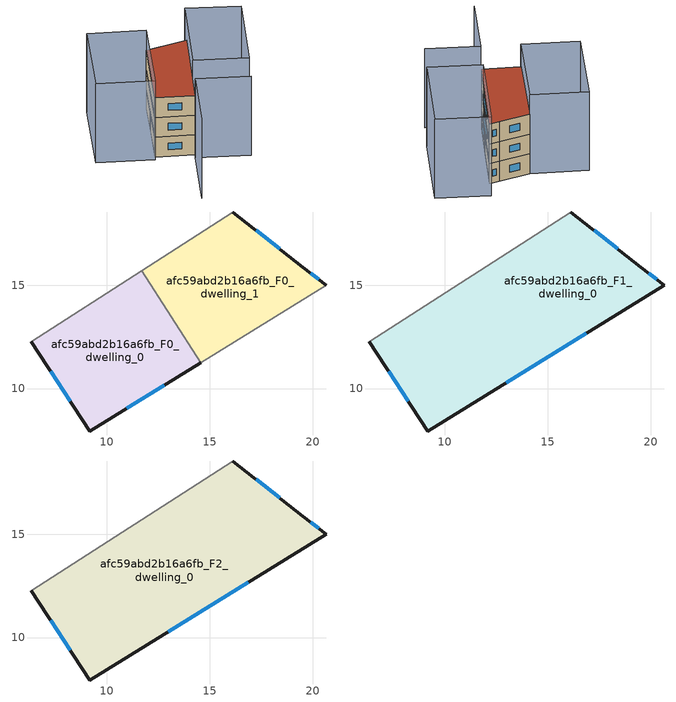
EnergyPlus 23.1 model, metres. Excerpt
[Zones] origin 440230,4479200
afc59abd2b16a6fb_F0_dwelling_0
 floor ground (EU_floor_Construction): 11.7,15.72 14.57,11.26 9.2,7.94 6.34,12.27 z0
 wall outside (EU_wall_Construction): 6.34,12.27 9.2,7.94 14.57,11.26 z0:3
 wall adiabatic (EU_wall_Construction): 11.7,15.72 6.34,12.27 z0:3
 wall to afc59abd2b16a6fb_F0_dwelling_1 (EU_wall_Construction): 14.57,11.26 11.7,15.72 z0:3
 window (EU_Window_Construction): 10.98,9.04 12.79,10.16 / 7.29,10.84 8.25,9.38 z0.99:2.01
afc59abd2b16a6fb_F0_dwelling_1
 floor ground (EU_floor_Construction): 19.53,15.89 20.67,15.02 14.57,11.26 11.7,15.72 16.12,18.56 z0
 wall outside (EU_wall_Construction): 20.67,15.02 19.53,15.89 16.12,18.56 z0:3
 wall adiabatic (EU_wall_Construction): 14.57,11.26 20.67,15.02 / 16.12,18.56 11.7,15.72 z0:3
 window (EU_Window_Construction): 18.4,16.78 17.25,17.68 / 20.29,15.31 19.91,15.6 z0.99:2.01
afc59abd2b16a6fb_F1_dwelling_0
 floor to afc59abd2b16a6fb_F0_dwelling_0 (EU_floor_Construction): 11.7,15.72 14.57,11.26 9.2,7.94 6.34,12.27 z3
 floor to afc59abd2b16a6fb_F0_dwelling_1 (EU_floor_Construction): 19.53,15.89 20.67,15.02 14.57,11.26 11.7,15.72 16.12,18.56 z3
 wall outside (EU_wall_Construction): 6.34,12.27 9.2,7.94 20.67,15.02 19.53,15.89 16.12,18.56 z3:6
 wall adiabatic (EU_wall_Construction): 16.12,18.56 6.34,12.27 z3:6
 window (EU_Window_Construction): 20.29,15.31 19.91,15.6 / 13,10.29 16.87,12.67 / 7.29,10.84 8.25,9.38 / 18.4,16.78 17.25,17.68 z3.99:5.01
afc59abd2b16a6fb_F2_dwelling_0
 floor to afc59abd2b16a6fb_F1_dwelling_0 (EU_floor_Construction): 19.53,15.89 20.67,15.02 9.2,7.94 6.34,12.27 16.12,18.56 z6
 wall outside (EU_wall_Construction): 6.34,12.27 9.2,7.94 20.67,15.02 19.53,15.89 16.12,18.56 z6:9
 wall adiabatic (EU_wall_Construction): 16.12,18.56 6.34,12.27 z6:9
 window (EU_Window_Construction): 20.29,15.31 19.91,15.6 / 13,10.29 16.87,12.67 / 7.29,10.84 8.25,9.38 / 18.4,16.78 17.25,17.68 z6.99:8.01
 roof outside (EU_roof_Construction): 20.67,15.02 19.53,15.89 16.12,18.56 6.34,12.27 9.2,7.94 z9
shading: 0.25,2.38 8.61,7.58 / 8.61,7.58 12.44,1.43 / 12.39,9.91 23.15,16.55 / 23.15,16.55 26.99,10.34 / 26.99,10.34 16.23,3.7 / 16.23,3.7 12.39,9.91 / 16.12,18.56 5.84,11.95 / 5.84,11.95 1.68,18.41 / 1.68,18.41 11.96,25.03 / 11.96,25.03 16.12,18.56 z0:12
[Building]
EU S2 Campaign: North Axis=0; Terrain=City; Solar Distribution=FullExterior
[Site:Location]
Madrid: Latitude=40.5; Longitude=-3.5; Time Zone=1; Elevation=609
[SizingPeriod:WeatherFileDays]
AnnualSizingPeriod: Begin Month=1; Begin Day of Month=1; End Month=12; End Day of Month=31; Day of Week for Start Day=Monday; Use Weather File Daylight Saving Period=No; Use Weather File Rain and Snow Indicators=No
[MATERIAL]
EU_InternalMass_Material: Roughness=MediumRough; Thickness=0.1; Conductivity=1; Density=1800; Specific Heat=900; Thermal Absorptance=0.9; Solar Absorptance=0.7; Visible Absorptance=0.7
[MATERIAL:NOMASS] Roughness=MediumRough; Thermal Absorptance=0.9; Solar Absorptance=0.7; Visible Absorptance=0.7
Name | Thermal Resistance
EU_wall_NoMass | 0.609216
EU_roof_NoMass | 0.513268
EU_floor_NoMass | 0.568163
[WINDOWMATERIAL:SIMPLEGLAZINGSYSTEM]
EU_Window_SimpleGlazing: UFactor=5.50606; Solar Heat Gain Coefficient=0.85; Visible Transmittance=0.85
[CONSTRUCTION]
EU_wall_Construction: EU_wall_NoMass
EU_roof_Construction: EU_roof_NoMass
EU_floor_Construction: EU_floor_NoMass
EU_InternalMass_Construction: EU_InternalMass_Material
EU_Window_Construction: EU_Window_SimpleGlazing
[ZONE] Type=1; Multiplier=1; Ceiling Height=autocalculate; Floor Area=autocalculate; Part of Total Floor Area=Yes
Name | Volume
afc59abd2b16a6fb_F0_dwelling_0 | 99.8027
afc59abd2b16a6fb_F1_dwelling_0 | 199.615
afc59abd2b16a6fb_F2_dwelling_0 | 199.626
afc59abd2b16a6fb_F0_dwelling_1 | 99.8119
[INTERNALMASS] Construction=EU_InternalMass_Construction
Name | Zone or ZoneList | Surface Area
afc59abd2b16a6fb_F0_dwelling_0_EU_InternalMass | afc59abd2b16a6fb_F0_dwelling_0 | 33.2675
afc59abd2b16a6fb_F0_dwelling_1_EU_InternalMass | afc59abd2b16a6fb_F0_dwelling_1 | 33.2706
afc59abd2b16a6fb_F1_dwelling_0_EU_InternalMass | afc59abd2b16a6fb_F1_dwelling_0 | 66.542
afc59abd2b16a6fb_F2_dwelling_0_EU_InternalMass | afc59abd2b16a6fb_F2_dwelling_0 | 66.542
[OTHEREQUIPMENT] Fuel Type=Electricity; Design Level Calculation Method=Watts/Area; Power per Zone Floor Area=1; Fraction Latent=0; Fraction Radiant=0; Fraction Lost=0; Carbon Dioxide Generation Rate=0; EndUse Subcategory=EU_Step8_InternalGains
Name | Zone or ZoneList or Space or SpaceList | Schedule
EU_Step8_InternalGain_afc59abd2b16a6fb_F0_dwelling_0_f000 | afc59abd2b16a6fb_F0_dwelling_0 | EU_Step8_GainSchedule_afc59abd2b16a6fb_F0_dwelling_0_f000
EU_Step8_InternalGain_afc59abd2b16a6fb_F0_dwelling_1_f000 | afc59abd2b16a6fb_F0_dwelling_1 | EU_Step8_GainSchedule_afc59abd2b16a6fb_F0_dwelling_1_f000
EU_Step8_InternalGain_afc59abd2b16a6fb_F1_dwelling_0_f000 | afc59abd2b16a6fb_F1_dwelling_0 | EU_Step8_GainSchedule_afc59abd2b16a6fb_F1_dwelling_0_f000
EU_Step8_InternalGain_afc59abd2b16a6fb_F2_dwelling_0_f000 | afc59abd2b16a6fb_F2_dwelling_0 | EU_Step8_GainSchedule_afc59abd2b16a6fb_F2_dwelling_0_f000
[ZONEVENTILATION:DESIGNFLOWRATE] Schedule=EU_AlwaysOn; Design Flow Rate Calculation Method=AirChanges/Hour; Air Changes per Hour=0.752966; Ventilation Type=Natural; Fan Pressure Rise=0; Fan Total Efficiency=1; Constant Term Coefficient=1; Temperature Term Coefficient=0; Velocity Term Coefficient=0; Velocity Squared Term Coefficient=0; Minimum Indoor Temperature=-100; Maximum Indoor Temperature=100; Delta Temperature=-100; Minimum Outdoor Temperature=-100; Maximum Outdoor Temperature=100; Maximum Wind Speed=40
Name | Zone or ZoneList or Space or SpaceList
EU_ConstantAir_afc59abd2b16a6fb_F0_dwelling_0 | afc59abd2b16a6fb_F0_dwelling_0
EU_ConstantAir_afc59abd2b16a6fb_F0_dwelling_1 | afc59abd2b16a6fb_F0_dwelling_1
EU_ConstantAir_afc59abd2b16a6fb_F1_dwelling_0 | afc59abd2b16a6fb_F1_dwelling_0
EU_ConstantAir_afc59abd2b16a6fb_F2_dwelling_0 | afc59abd2b16a6fb_F2_dwelling_0
[HVACTEMPLATE:THERMOSTAT] Constant Heating Setpoint=20; Constant Cooling Setpoint=50
EU_HeatOnly_afc59abd2b16a6fb_F0_dwelling_0; EU_HeatOnly_afc59abd2b16a6fb_F0_dwelling_1; EU_HeatOnly_afc59abd2b16a6fb_F1_dwelling_0; EU_HeatOnly_afc59abd2b16a6fb_F2_dwelling_0
[HVACTEMPLATE:ZONE:IDEALLOADSAIRSYSTEM] System Availability Schedule=EU_AlwaysOn; Maximum Heating Supply Air Temperature=50; Minimum Cooling Supply Air Temperature=13; Maximum Heating Supply Air Humidity Ratio=0.0156; Minimum Cooling Supply Air Humidity Ratio=0.0077; Heating Limit=NoLimit; Cooling Limit=NoLimit; Heating Availability Schedule=EU_AlwaysOn; Cooling Availability Schedule=EU_CoolingOff; Dehumidification Control Type=ConstantSensibleHeatRatio; Cooling Sensible Heat Ratio=0.7; Dehumidification Setpoint=60; Humidification Control Type=None; Humidification Setpoint=30; Outdoor Air Method=None; Outdoor Air Flow Rate per Person=0.00944; Outdoor Air Flow Rate per Zone Floor Area=0; Outdoor Air Flow Rate per Zone=0; Demand Controlled Ventilation Type=None; Outdoor Air Economizer Type=NoEconomizer; Heat Recovery Type=None; Sensible Heat Recovery Effectiveness=0.7; Latent Heat Recovery Effectiveness=0.65
Name | Template Thermostat
afc59abd2b16a6fb_F0_dwelling_0 | EU_HeatOnly_afc59abd2b16a6fb_F0_dwelling_0
afc59abd2b16a6fb_F0_dwelling_1 | EU_HeatOnly_afc59abd2b16a6fb_F0_dwelling_1
afc59abd2b16a6fb_F1_dwelling_0 | EU_HeatOnly_afc59abd2b16a6fb_F1_dwelling_0
afc59abd2b16a6fb_F2_dwelling_0 | EU_HeatOnly_afc59abd2b16a6fb_F2_dwelling_0
[SIZING:ZONE] Zone Cooling Design Supply Air Temperature Input Method=SupplyAirTemperature; Zone Cooling Design Supply Air Temperature=13; Zone Heating Design Supply Air Temperature Input Method=SupplyAirTemperature; Zone Heating Design Supply Air Temperature=50; Zone Cooling Design Supply Air Humidity Ratio=0.008; Zone Heating Design Supply Air Humidity Ratio=0.008; Cooling Design Air Flow Method=DesignDay; Cooling Design Air Flow Rate=0; Cooling Minimum Air Flow per Zone Floor Area=0.000762; Cooling Minimum Air Flow=0; Cooling Minimum Air Flow Fraction=0.2; Heating Design Air Flow Method=DesignDay; Heating Design Air Flow Rate=0; Heating Maximum Air Flow per Zone Floor Area=0.002032; Heating Maximum Air Flow=0.141576; Heating Maximum Air Flow Fraction=0.3; Account for Dedicated Outdoor Air System=No; Dedicated Outdoor Air System Control Strategy=NeutralSupplyAir; Dedicated Outdoor Air Low Setpoint Temperature for Design=autosize; Dedicated Outdoor Air High Setpoint Temperature for Design=autosize; Zone Load Sizing Method=Sensible Load Only No Latent Load; Zone Latent Cooling Design Supply Air Humidity Ratio Input Method=HumidityRatioDifference; Zone Cooling Design Supply Air Humidity Ratio Difference=0.005; Zone Latent Heating Design Supply Air Humidity Ratio Input Method=HumidityRatioDifference; Zone Humidification Design Supply Air Humidity Ratio Difference=0.005
afc59abd2b16a6fb_F0_dwelling_0; afc59abd2b16a6fb_F0_dwelling_1; afc59abd2b16a6fb_F1_dwelling_0; afc59abd2b16a6fb_F2_dwelling_0
[SCHEDULE:CONSTANT]
Name | Hourly Value
EU_AlwaysOn | 1
EU_CoolingOff | 0
[SCHEDULE:FILE] Column Number=1; Rows to Skip at Top=0; Number of Hours of Data=8760; Column Separator=Comma; Interpolate to Timestep=No; Minutes per Item=60; Adjust Schedule for Daylight Savings=Yes
Name | File
EU_Step8_GainSchedule_afc59abd2b16a6fb_F0_dwelling_0_f000 | ../../schedules/afc59abd2b16a6fb/afc59abd2b16a6fb_F0_dwelling_0_f000_gain.csv
EU_Step8_GainSchedule_afc59abd2b16a6fb_F0_dwelling_1_f000 | ../../schedules/afc59abd2b16a6fb/afc59abd2b16a6fb_F0_dwelling_1_f000_gain.csv
EU_Step8_GainSchedule_afc59abd2b16a6fb_F1_dwelling_0_f000 | ../../schedules/afc59abd2b16a6fb/afc59abd2b16a6fb_F1_dwelling_0_f000_gain.csv
EU_Step8_GainSchedule_afc59abd2b16a6fb_F2_dwelling_0_f000 | ../../schedules/afc59abd2b16a6fb/afc59abd2b16a6fb_F2_dwelling_0_f000_gain.csv
